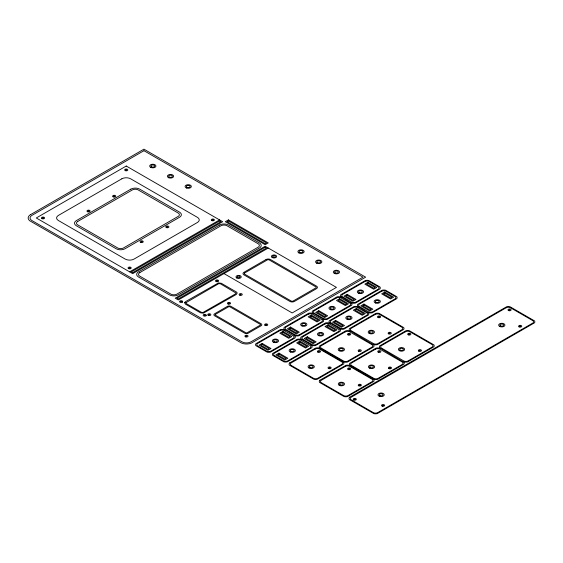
<?xml version="1.0" encoding="UTF-8"?>
<svg xmlns="http://www.w3.org/2000/svg" width="563" height="563" viewBox="0 0 563 563"><rect width="100%" height="100%" fill="white"/><g stroke="black" fill="none" stroke-linecap="round" stroke-linejoin="round"><path stroke-width="0.84" d="M129.617 271.852L219.57 219.915M268.262 248.03L178.309 299.959L175.213 298.172L265.166 246.242L336.435 287.39L292.169 312.944L223.997 273.59M341.776 297.377L340.411 296.856A4.384 2.534 0 0 0 337.054 296.856L312.549 311.008A4.384 2.534 0 0 0 312.549 312.944L323.774 319.425A4.384 2.534 0 0 0 327.131 319.425L351.636 305.273A4.384 2.534 0 0 0 351.636 303.337L340.875 296.588A4.384 2.534 0 0 1 340.875 294.646L365.387 280.501A4.384 2.534 0 0 1 368.744 280.501L379.969 286.982A4.384 2.534 0 0 1 379.969 288.918L355.464 303.07A4.384 2.534 0 0 1 352.107 303.07L350.742 302.549M358.596 307.088L357.231 306.568A4.384 2.534 0 0 0 353.874 306.568L329.369 320.72A4.384 2.534 0 0 0 329.369 322.655L340.594 329.137A4.384 2.534 0 0 0 343.951 329.137L368.455 314.984A4.384 2.534 0 0 0 368.455 313.049L357.702 306.3A4.384 2.534 0 0 1 357.702 304.358L382.207 290.212A4.384 2.534 0 0 1 385.564 290.212L396.788 296.694A4.384 2.534 0 0 1 396.788 298.629L372.284 312.782A4.384 2.534 0 0 1 368.927 312.782L367.562 312.261M313.443 313.732L312.078 313.211A4.384 2.534 0 0 0 308.721 313.211L284.216 327.363A4.384 2.534 0 0 0 284.216 329.299L295.441 335.78A4.384 2.534 0 0 0 298.798 335.78L323.303 321.635A4.384 2.534 0 0 0 323.303 319.693L322.409 318.911M350.559 331.311L349.194 330.791A4.384 2.534 0 0 0 345.837 330.791L319.559 345.964A4.384 2.534 0 0 0 319.559 347.899L344.063 362.051A4.384 2.534 0 0 0 347.42 362.051L373.698 346.878A4.384 2.534 0 0 0 373.698 344.943L349.524 330.488A4.384 2.534 0 0 1 349.524 328.553L375.803 313.38A4.384 2.534 0 0 1 379.159 313.38L403.664 327.525A4.384 2.534 0 0 1 403.664 329.468L377.386 344.633A4.384 2.534 0 0 1 374.036 344.633L372.671 344.12M330.263 323.444L328.898 322.923A4.384 2.534 0 0 0 325.548 322.923L301.036 337.075A4.384 2.534 0 0 0 301.036 339.01L312.268 345.492A4.384 2.534 0 0 0 315.618 345.492L340.129 331.347A4.384 2.534 0 0 0 340.129 329.404L339.236 328.623M380.757 348.631L379.399 348.117A4.384 2.534 0 0 0 376.042 348.117L349.764 363.283A4.384 2.534 0 0 0 349.764 365.225L374.268 379.371A4.384 2.534 0 0 0 377.625 379.371L403.903 364.198A4.384 2.534 0 0 0 403.903 362.262L379.729 347.807A4.384 2.534 0 0 1 379.729 345.872L406.007 330.699A4.384 2.534 0 0 1 409.364 330.699L433.869 344.852A4.384 2.534 0 0 1 433.869 346.787L407.591 361.96A4.384 2.534 0 0 1 404.234 361.96L402.876 361.439M285.11 330.087L283.745 329.573A4.384 2.534 0 0 0 280.395 329.573L255.883 343.719A4.384 2.534 0 0 0 255.883 345.654L267.108 352.135A4.384 2.534 0 0 0 270.465 352.135L294.977 337.99A4.384 2.534 0 0 0 294.977 336.055L294.083 335.266M301.93 339.799L300.572 339.285A4.384 2.534 0 0 0 297.215 339.285L272.71 353.43A4.384 2.534 0 0 0 272.71 355.366L283.935 361.847A4.384 2.534 0 0 0 287.292 361.847L311.796 347.702A4.384 2.534 0 0 0 311.796 345.766L310.903 344.978M42.739 217.937L43.337 218.001L42.767 217.895M318.665 351.453L319.263 351.516L318.693 351.411M348.814 334.225L349.405 334.288L348.835 334.183M348.87 368.772L349.461 368.842L348.898 368.73M378.779 316.807L379.371 316.878L378.8 316.765M379.019 351.544L379.61 351.608L379.04 351.502M408.984 334.126L409.575 334.197L409.005 334.084M509.262 309.854L509.853 309.917L509.283 309.812M209.007 314.618L209.591 314.696L209.028 314.576M129.321 267.911L129.919 267.953L129.321 267.911M184.601 302.634L185.304 304.041L200.527 312.831L203.349 313.183L236.27 294.477L237.248 293.013L236.502 292.056L221.287 283.266L218.458 282.915L185.537 301.62L184.601 302.634M185.832 302.767L186.254 303.57L201.343 312.282L202.969 312.493L235.334 293.999L236.003 293.07L220.464 283.815L218.838 283.604L185.832 302.767M329.299 367.801L329.89 367.843L329.299 367.801M359.44 350.566L360.038 350.615L359.468 350.524M359.497 385.12L360.095 385.162L359.497 385.12M389.406 333.155L390.004 333.197L389.434 333.113M389.645 367.892L390.236 367.935L389.645 367.892M419.611 350.475L420.202 350.517L419.639 350.432M519.888 326.195L520.479 326.244L519.916 326.153M113.923 196.156L114.514 196.198L113.923 196.156M125.95 169.885L126.548 169.935L125.985 169.843M228.705 303.239L229.296 303.288L228.733 303.197M240.408 294.435L241.006 294.477L240.436 294.393M265.891 324.71L266.482 324.752L265.919 324.668M204.425 315.203L205.023 315.252L204.46 315.167M382.791 405.374L383.389 405.423L382.791 405.374M180.822 301.571L181.413 301.627L180.822 301.571M88.25 210.97L88.841 211.026L88.25 210.97M167.049 226.812L167.633 226.882L167.077 226.769M354.465 399.23L355.056 399.301L354.465 399.23M216.804 280.789L217.388 280.86L216.804 280.789M212.54 219.851L213.124 219.936L212.54 219.851M141.376 241.626L141.96 241.71L141.376 241.626M246.2 336.062L246.784 336.146L246.242 336.02M244.483 273.069L244.398 273.175A1.872 1.084 0 0 0 244.398 274.005L291.451 301.17A1.872 1.084 0 0 0 292.887 301.17L316.033 287.806A1.872 1.084 0 0 0 316.033 286.975L268.98 259.81A1.872 1.084 0 0 0 267.545 259.81L244.483 273.069M215.277 314.45L215.228 314.513A1.253 0.718 0 0 0 215.228 315.062L246.003 332.832A1.253 0.718 0 0 0 246.96 332.832L260.472 325.027A1.253 0.718 0 0 0 260.472 324.478L229.697 306.708A1.253 0.718 0 0 0 228.74 306.708L215.277 314.45M289.685 362.875L289.417 363.191A4.384 2.534 0 0 0 289.417 365.134L313.922 379.279A4.384 2.534 0 0 0 317.279 379.279L343.557 364.106A4.384 2.534 0 0 0 343.557 362.171L319.045 348.025A4.384 2.534 0 0 0 315.695 348.025L289.685 362.875M319.89 380.194L319.615 380.518A4.384 2.534 0 0 0 319.615 382.453L344.127 396.598A4.384 2.534 0 0 0 347.484 396.598L373.755 381.433A4.384 2.534 0 0 0 373.755 379.49L349.25 365.345A4.384 2.534 0 0 0 345.893 365.345L319.89 380.194M349.616 397.232L349.341 397.555A4.384 2.534 0 0 0 349.341 399.491L373.853 413.636A4.384 2.534 0 0 0 377.21 413.636L534.519 322.817A4.384 2.534 0 0 0 534.519 320.882L510.008 306.729A4.384 2.534 0 0 0 506.651 306.729L349.616 397.232M206.072 315.702L205.826 315.892A1.562 0.901 0 0 1 203.25 315.561A1.562 0.901 0 0 1 204.862 314.351A1.562 0.901 0 0 1 206.072 315.702M182.433 302.099L182.18 302.282A1.562 0.901 0 0 1 179.618 301.902A1.562 0.901 0 0 1 181.3 300.719A1.562 0.901 0 0 1 182.433 302.099M30.493 214.672L29.832 215.108A8.142 4.701 0 0 0 29.832 220.83L241.527 343.05A8.142 4.701 0 0 0 251.436 343.05L365.647 277.165L143.952 149.167L30.493 214.672M77.778 221.421L77.37 221.695A4.251 2.456 0 0 0 77.37 224.686L117.998 248.135A4.251 2.456 0 0 0 123.177 248.135L178.499 216.199A4.251 2.456 0 0 0 178.499 213.208L137.872 189.752A4.251 2.456 0 0 0 132.692 189.752L77.778 221.421M139.842 272.591L139.427 272.865A4.377 2.526 0 0 0 139.427 275.947L171.215 294.301A4.377 2.526 0 0 0 176.55 294.301L258.452 247.016A4.377 2.526 0 0 0 258.452 243.934L226.657 225.58A4.377 2.526 0 0 0 221.329 225.58L139.842 272.591M143.952 150.701L31.866 215.411A6.263 3.617 0 0 0 31.866 220.527L242.055 341.875A6.263 3.617 0 0 0 250.908 341.875L362.994 277.165L143.952 150.701M126.246 166.036L36.292 217.972L132.713 273.639L222.666 221.702L126.246 166.036M121.819 178.816L58.425 215.411A6.263 3.617 0 0 0 58.425 220.527L125.19 259.071A6.263 3.617 0 0 0 134.043 259.071L197.437 222.469A6.263 3.617 0 0 0 197.437 217.36L130.672 178.816A6.263 3.617 0 0 0 121.819 178.816M130.855 189.147L76.322 220.633A6.263 3.617 0 0 0 76.322 225.742L116.161 248.747A6.263 3.617 0 0 0 125.014 248.747L179.548 217.262A6.263 3.617 0 0 0 179.548 212.145L139.708 189.147A6.263 3.617 0 0 0 130.855 189.147M219.57 220.942L131.39 271.852L132.713 272.619L220.893 221.702L219.57 220.942M219.57 225.031L138.47 271.852A6.263 3.617 0 0 0 138.47 276.961L169.456 294.85A6.263 3.617 0 0 0 178.309 294.85L259.409 248.03A6.263 3.617 0 0 0 259.409 242.92L228.423 225.031A6.263 3.617 0 0 0 219.57 225.031M228.423 219.915L225.32 221.702L265.166 244.708L268.262 242.92L228.423 219.915M228.423 220.942L227.093 221.702L265.166 243.688L266.489 242.92L228.423 220.942M265.166 247.263L176.986 298.172L178.309 298.939L266.489 248.03L265.166 247.263M266.046 259.529L243.913 272.309A3.132 1.809 0 0 0 243.913 274.864L289.952 301.444A3.132 1.809 0 0 0 294.379 301.444L316.512 288.664A3.132 1.809 0 0 0 316.512 286.11L270.472 259.529A3.132 1.809 0 0 0 266.046 259.529M227.445 306.349L214.609 313.767A2.505 1.443 0 0 0 214.609 315.808L244.715 333.19A2.505 1.443 0 0 0 248.255 333.19L261.091 325.773A2.505 1.443 0 0 0 261.091 323.732L230.992 306.349A2.505 1.443 0 0 0 227.445 306.349M279.853 330.629L257.72 343.409A3.132 1.809 0 0 0 257.72 345.964L266.573 351.08A3.132 1.809 0 0 0 271 351.08L293.14 338.3A3.132 1.809 0 0 0 293.14 335.745L284.287 330.629A3.132 1.809 0 0 0 279.853 330.629M308.186 314.274L286.053 327.054A3.132 1.809 0 0 0 286.053 329.608L294.906 334.718A3.132 1.809 0 0 0 299.333 334.718L321.466 321.945A3.132 1.809 0 0 0 321.466 319.383L312.613 314.274A3.132 1.809 0 0 0 308.186 314.274M336.519 297.918L314.386 310.699A3.132 1.809 0 0 0 314.386 313.253L323.239 318.362A3.132 1.809 0 0 0 327.666 318.362L349.799 305.582A3.132 1.809 0 0 0 349.799 303.028L340.946 297.918A3.132 1.809 0 0 0 336.519 297.918M364.852 281.563L342.719 294.336A3.132 1.809 0 0 0 342.719 296.898L351.572 302.007A3.132 1.809 0 0 0 355.999 302.007L378.132 289.227A3.132 1.809 0 0 0 378.132 286.673L369.279 281.563A3.132 1.809 0 0 0 364.852 281.563M262.147 343.409L259.05 345.196L267.904 350.313L271 348.518L262.147 343.409M282.957 331.396L279.853 333.19L288.713 338.3L291.81 336.512L282.957 331.396M290.48 327.054L287.383 328.841L296.237 333.95L299.333 332.163L290.48 327.054M311.29 315.041L308.186 316.828L317.039 321.945L320.143 320.15L311.29 315.041M318.813 310.699L315.716 312.486L324.57 317.595L327.666 315.808L318.813 310.699M339.616 298.686L336.519 300.473L345.372 305.582L348.469 303.795L339.616 298.686M347.146 294.336L344.042 296.131L352.895 301.24L355.999 299.453L347.146 294.336M367.949 282.33L364.852 284.118L373.705 289.227L376.802 287.44L367.949 282.33M262.147 344.429L260.824 345.196L267.904 349.285L269.234 348.518L262.147 344.429M282.957 332.423L281.627 333.19L288.713 337.279L290.036 336.512L282.957 332.423M290.48 328.074L289.15 328.841L296.237 332.93L297.567 332.163L290.48 328.074M311.29 316.061L309.96 316.828L317.039 320.917L318.369 320.15L311.29 316.061M318.813 311.719L317.483 312.486L324.57 316.575L325.893 315.808L318.813 311.719M339.616 299.706L338.293 300.473L345.372 304.562L346.702 303.795L339.616 299.706M347.146 295.364L345.816 296.131L352.895 300.22L354.226 299.453L347.146 295.364M367.949 283.351L366.619 284.118L373.705 288.207L375.028 287.44L367.949 283.351M296.68 340.341L274.547 353.121A3.132 1.809 0 0 0 274.547 355.675L283.4 360.792A3.132 1.809 0 0 0 287.827 360.792L309.96 348.011A3.132 1.809 0 0 0 309.96 345.457L301.106 340.341A3.132 1.809 0 0 0 296.68 340.341M325.006 323.985L302.873 336.765A3.132 1.809 0 0 0 302.873 339.32L311.726 344.429A3.132 1.809 0 0 0 316.153 344.429L338.293 331.656A3.132 1.809 0 0 0 338.293 329.095L329.439 323.985A3.132 1.809 0 0 0 325.006 323.985M353.339 307.63L331.206 320.41A3.132 1.809 0 0 0 331.206 322.965L340.059 328.074A3.132 1.809 0 0 0 344.486 328.074L366.619 315.294A3.132 1.809 0 0 0 366.619 312.739L357.765 307.63A3.132 1.809 0 0 0 353.339 307.63M381.672 291.275L359.539 304.048A3.132 1.809 0 0 0 359.539 306.61L368.392 311.719A3.132 1.809 0 0 0 372.819 311.719L394.952 298.939A3.132 1.809 0 0 0 394.952 296.384L386.098 291.275A3.132 1.809 0 0 0 381.672 291.275M278.974 353.121L275.87 354.908L284.723 360.024L287.827 358.237L278.974 353.121M299.776 341.108L296.68 342.902L305.533 348.011L308.63 346.224L299.776 341.108M307.299 336.765L304.203 338.553L313.056 343.662L316.153 341.875L307.299 336.765M328.109 324.752L325.006 326.54L333.866 331.656L336.963 329.862L328.109 324.752M335.632 320.41L332.536 322.198L341.389 327.307L344.486 325.52L335.632 320.41M356.442 308.397L353.339 310.185L362.192 315.294L365.296 313.507L356.442 308.397M363.965 304.048L360.869 305.843L369.722 310.952L372.819 309.164L363.965 304.048M384.768 292.042L381.672 293.83L390.525 298.939L393.621 297.151L384.768 292.042M278.974 354.141L277.643 354.908L284.723 358.997L286.053 358.237L278.974 354.141M299.776 342.135L298.446 342.902L305.533 346.991L306.863 346.224L299.776 342.135M307.299 337.786L305.976 338.553L313.056 342.642L314.386 341.875L307.299 337.786M328.109 325.773L326.779 326.54L333.866 330.629L335.189 329.862L328.109 325.773M335.632 321.431L334.302 322.198L341.389 326.287L342.719 325.52L335.632 321.431M356.442 309.418L355.112 310.185L362.192 314.274L363.522 313.507L356.442 309.418M363.965 305.076L362.635 305.843L369.722 309.931L371.045 309.164L363.965 305.076M384.768 293.063L383.445 293.83L390.525 297.918L391.855 297.151L384.768 293.063M315.16 349.081L291.254 362.882A3.132 1.809 0 0 0 291.254 365.443L313.387 378.216A3.132 1.809 0 0 0 317.814 378.216L341.72 364.416A3.132 1.809 0 0 0 341.72 361.861L319.587 349.081A3.132 1.809 0 0 0 315.16 349.081M375.268 314.443L351.361 328.243A3.132 1.809 0 0 0 351.361 330.798L373.494 343.578A3.132 1.809 0 0 0 377.921 343.578L401.827 329.777A3.132 1.809 0 0 0 401.827 327.216L379.694 314.443A3.132 1.809 0 0 0 375.268 314.443M345.302 331.853L321.396 345.654A3.132 1.809 0 0 0 321.396 348.208L343.529 360.989A3.132 1.809 0 0 0 347.955 360.989L371.861 347.188A3.132 1.809 0 0 0 371.861 344.633L349.729 331.853A3.132 1.809 0 0 0 345.302 331.853M345.358 366.407L321.452 380.208A3.132 1.809 0 0 0 321.452 382.763L343.592 395.543A3.132 1.809 0 0 0 348.018 395.543L371.918 381.742A3.132 1.809 0 0 0 371.918 379.18L349.785 366.407A3.132 1.809 0 0 0 345.358 366.407M405.473 331.762L381.566 345.562A3.132 1.809 0 0 0 381.566 348.117L403.699 360.897A3.132 1.809 0 0 0 408.126 360.897L432.032 347.097A3.132 1.809 0 0 0 432.032 344.542L409.899 331.762A3.132 1.809 0 0 0 405.473 331.762M375.507 349.173L351.601 362.973A3.132 1.809 0 0 0 351.601 365.535L373.733 378.308A3.132 1.809 0 0 0 378.16 378.308L402.066 364.507A3.132 1.809 0 0 0 402.066 361.953L379.934 349.173A3.132 1.809 0 0 0 375.507 349.173M506.116 307.792L351.185 397.246A3.132 1.809 0 0 0 351.185 399.8L373.318 412.58A3.132 1.809 0 0 0 377.745 412.58L532.675 323.127A3.132 1.809 0 0 0 532.675 320.572L510.542 307.792A3.132 1.809 0 0 0 506.116 307.792M330.404 309.664A3.132 1.809 0 0 0 335.217 308.221A3.132 1.809 0 0 0 330.65 306.539A3.132 1.809 0 0 0 330.404 309.664M331.086 309.052A1.865 1.077 0 0 0 333.958 308.193A1.865 1.077 0 0 0 331.234 307.187A1.865 1.077 0 0 0 331.086 309.052M302.071 326.019A3.132 1.809 0 0 0 306.891 324.584A3.132 1.809 0 0 0 302.324 322.895A3.132 1.809 0 0 0 302.071 326.019M302.753 325.407A1.865 1.077 0 0 0 305.625 324.548A1.865 1.077 0 0 0 302.901 323.542A1.865 1.077 0 0 0 302.753 325.407M317.497 262.639A1.865 1.077 0 0 0 320.558 262.041A1.865 1.077 0 0 0 318.13 260.81A1.865 1.077 0 0 0 317.497 262.639M150.715 167.38A3.132 1.809 0 0 0 155.867 166.409A3.132 1.809 0 0 0 151.834 164.319A3.132 1.809 0 0 0 150.715 167.38M151.56 166.838A1.865 1.077 0 0 0 154.628 166.261A1.865 1.077 0 0 0 152.221 165.015A1.865 1.077 0 0 0 151.56 166.838M316.659 263.188A3.132 1.809 0 0 0 321.797 262.182A3.132 1.809 0 0 0 317.722 260.12A3.132 1.809 0 0 0 316.659 263.188M186.649 188.049A3.132 1.809 0 0 0 191.35 186.487A3.132 1.809 0 0 0 186.656 184.917A3.132 1.809 0 0 0 186.649 188.049M187.282 187.416A1.865 1.077 0 0 0 190.083 186.487A1.865 1.077 0 0 0 187.289 185.551A1.865 1.077 0 0 0 187.282 187.416M168.837 177.788A3.132 1.809 0 0 0 173.636 176.332A3.132 1.809 0 0 0 169.055 174.657A3.132 1.809 0 0 0 168.837 177.788M169.512 177.169A1.865 1.077 0 0 0 172.377 176.303A1.865 1.077 0 0 0 169.639 175.304A1.865 1.077 0 0 0 169.512 177.169M299.783 252.414A1.865 1.077 0 0 0 302.852 251.823A1.865 1.077 0 0 0 300.431 250.584A1.865 1.077 0 0 0 299.783 252.414M335.252 272.886A1.865 1.077 0 0 0 338.279 272.225A1.865 1.077 0 0 0 335.773 271.042A1.865 1.077 0 0 0 335.252 272.886M298.946 252.963A3.132 1.809 0 0 0 304.083 251.971A3.132 1.809 0 0 0 300.03 249.895A3.132 1.809 0 0 0 298.946 252.963M334.45 273.456A3.132 1.809 0 0 0 339.524 272.344A3.132 1.809 0 0 0 335.323 270.367A3.132 1.809 0 0 0 334.45 273.456M291.247 351.474A1.865 1.077 0 0 0 294.118 350.615A1.865 1.077 0 0 0 291.395 349.609A1.865 1.077 0 0 0 291.247 351.474M290.564 352.086A3.132 1.809 0 0 0 295.378 350.65A3.132 1.809 0 0 0 290.811 348.961A3.132 1.809 0 0 0 290.564 352.086M319.573 335.119A1.865 1.077 0 0 0 322.451 334.26A1.865 1.077 0 0 0 319.721 333.254A1.865 1.077 0 0 0 319.573 335.119M318.897 335.731A3.132 1.809 0 0 0 323.711 334.295A3.132 1.809 0 0 0 319.144 332.606A3.132 1.809 0 0 0 318.897 335.731M347.906 318.764A1.865 1.077 0 0 0 350.777 317.905A1.865 1.077 0 0 0 348.054 316.899A1.865 1.077 0 0 0 347.906 318.764M347.223 319.376A3.132 1.809 0 0 0 352.044 317.933A3.132 1.809 0 0 0 347.477 316.251A3.132 1.809 0 0 0 347.223 319.376M358.737 293.309A3.132 1.809 0 0 0 363.55 291.866A3.132 1.809 0 0 0 358.983 290.177A3.132 1.809 0 0 0 358.737 293.309M359.419 292.69A1.865 1.077 0 0 0 362.29 291.831A1.865 1.077 0 0 0 359.567 290.825A1.865 1.077 0 0 0 359.419 292.69M358.687 385.803A1.562 0.901 0 0 0 361.305 385.395A1.562 0.901 0 0 0 359.377 384.29A1.562 0.901 0 0 0 358.687 385.803M348.138 369.49A1.562 0.901 0 0 0 350.7 368.976A1.562 0.901 0 0 0 348.659 367.956A1.562 0.901 0 0 0 348.138 369.49M340.115 384.803A1.865 1.077 0 0 0 343.219 384.276A1.865 1.077 0 0 0 340.875 382.988A1.865 1.077 0 0 0 340.115 384.803M339.243 385.331A3.132 1.809 0 0 0 344.443 384.452A3.132 1.809 0 0 0 340.516 382.291A3.132 1.809 0 0 0 339.243 385.331M388.597 333.838A1.562 0.901 0 0 0 391.215 333.43A1.562 0.901 0 0 0 389.286 332.325A1.562 0.901 0 0 0 388.597 333.838M378.047 317.525A1.562 0.901 0 0 0 380.609 317.018A1.562 0.901 0 0 0 378.568 315.991A1.562 0.901 0 0 0 378.047 317.525M369.152 333.366A3.132 1.809 0 0 0 374.353 332.487A3.132 1.809 0 0 0 370.426 330.326A3.132 1.809 0 0 0 369.152 333.366M370.018 332.839A1.865 1.077 0 0 0 373.121 332.311A1.865 1.077 0 0 0 370.785 331.023A1.865 1.077 0 0 0 370.018 332.839M358.631 351.256A1.562 0.901 0 0 0 361.249 350.84A1.562 0.901 0 0 0 359.321 349.743A1.562 0.901 0 0 0 358.631 351.256M348.082 334.936A1.562 0.901 0 0 0 350.643 334.429A1.562 0.901 0 0 0 348.603 333.402A1.562 0.901 0 0 0 348.082 334.936M339.186 350.784A3.132 1.809 0 0 0 344.387 349.897A3.132 1.809 0 0 0 340.46 347.737A3.132 1.809 0 0 0 339.186 350.784M340.052 350.256A1.865 1.077 0 0 0 343.156 349.729A1.865 1.077 0 0 0 340.819 348.441A1.865 1.077 0 0 0 340.052 350.256M328.489 368.483A1.562 0.901 0 0 0 331.1 368.075A1.562 0.901 0 0 0 329.179 366.97A1.562 0.901 0 0 0 328.489 368.483M317.94 352.171A1.562 0.901 0 0 0 320.502 351.657A1.562 0.901 0 0 0 318.454 350.629A1.562 0.901 0 0 0 317.94 352.171M309.038 368.012A3.132 1.809 0 0 0 314.238 367.132A3.132 1.809 0 0 0 310.319 364.972A3.132 1.809 0 0 0 309.038 368.012M309.91 367.484A1.865 1.077 0 0 0 313.014 366.956A1.865 1.077 0 0 0 310.67 365.668A1.865 1.077 0 0 0 309.91 367.484M418.802 351.164A1.562 0.901 0 0 0 421.413 350.749A1.562 0.901 0 0 0 419.491 349.651A1.562 0.901 0 0 0 418.802 351.164M408.252 334.844A1.562 0.901 0 0 0 410.814 334.338A1.562 0.901 0 0 0 408.766 333.31A1.562 0.901 0 0 0 408.252 334.844M399.35 350.686A3.132 1.809 0 0 0 404.558 349.806A3.132 1.809 0 0 0 400.631 347.645A3.132 1.809 0 0 0 399.35 350.686M400.223 350.158A1.865 1.077 0 0 0 403.326 349.637A1.865 1.077 0 0 0 400.99 348.349A1.865 1.077 0 0 0 400.223 350.158M388.836 368.575A1.562 0.901 0 0 0 391.447 368.167A1.562 0.901 0 0 0 389.526 367.062A1.562 0.901 0 0 0 388.836 368.575M378.287 352.262A1.562 0.901 0 0 0 380.848 351.748A1.562 0.901 0 0 0 378.8 350.721A1.562 0.901 0 0 0 378.287 352.262M369.384 368.103A3.132 1.809 0 0 0 374.585 367.224A3.132 1.809 0 0 0 370.665 365.063A3.132 1.809 0 0 0 369.384 368.103M370.257 367.576A1.865 1.077 0 0 0 373.36 367.048A1.865 1.077 0 0 0 371.024 365.76A1.865 1.077 0 0 0 370.257 367.576M273.745 342.374A3.132 1.809 0 0 0 278.558 340.939A3.132 1.809 0 0 0 273.991 339.25A3.132 1.809 0 0 0 273.745 342.374M274.42 341.762A1.865 1.077 0 0 0 277.299 340.904A1.865 1.077 0 0 0 274.568 339.897A1.865 1.077 0 0 0 274.42 341.762M375.556 303.021A3.132 1.809 0 0 0 380.37 301.578A3.132 1.809 0 0 0 375.803 299.889A3.132 1.809 0 0 0 375.556 303.021M376.239 302.401A1.865 1.077 0 0 0 379.11 301.543A1.865 1.077 0 0 0 376.387 300.536A1.865 1.077 0 0 0 376.239 302.401M272.218 257.572A2.632 1.52 0 0 0 276.574 256.812A2.632 1.52 0 0 0 273.259 255.011A2.632 1.52 0 0 0 272.218 257.572M273.083 257.038A1.365 0.788 0 0 0 275.349 256.644A1.365 0.788 0 0 0 273.625 255.708A1.365 0.788 0 0 0 273.083 257.038M236.777 278.002A2.632 1.52 0 0 0 241.154 277.277A2.632 1.52 0 0 0 237.875 275.455A2.632 1.52 0 0 0 236.777 278.002M237.656 277.482A1.365 0.788 0 0 0 239.929 277.102A1.365 0.788 0 0 0 238.226 276.151A1.365 0.788 0 0 0 237.656 277.482M125.465 170.716A1.562 0.901 0 0 0 127.808 169.935A1.562 0.901 0 0 0 125.465 169.146A1.562 0.901 0 0 0 125.465 170.716M211.906 220.647A1.562 0.901 0 0 0 214.376 220.006A1.562 0.901 0 0 0 212.181 219.091A1.562 0.901 0 0 0 211.906 220.647M128.533 268.607A1.562 0.901 0 0 0 131.137 268.171A1.562 0.901 0 0 0 129.18 267.087A1.562 0.901 0 0 0 128.533 268.607M42.014 218.655A1.562 0.901 0 0 0 44.576 218.141A1.562 0.901 0 0 0 42.528 217.114A1.562 0.901 0 0 0 42.014 218.655M113.107 196.839A1.562 0.901 0 0 0 115.725 196.431A1.562 0.901 0 0 0 113.803 195.326A1.562 0.901 0 0 0 113.107 196.839M166.472 227.621A1.562 0.901 0 0 0 168.893 226.924A1.562 0.901 0 0 0 166.627 226.059A1.562 0.901 0 0 0 166.472 227.621M140.736 242.421A1.562 0.901 0 0 0 143.213 241.787A1.562 0.901 0 0 0 141.024 240.865A1.562 0.901 0 0 0 140.736 242.421M87.701 211.787A1.562 0.901 0 0 0 90.101 211.062A1.562 0.901 0 0 0 87.814 210.224A1.562 0.901 0 0 0 87.701 211.787M239.915 295.258A1.562 0.901 0 0 0 242.266 294.477A1.562 0.901 0 0 0 239.915 293.696A1.562 0.901 0 0 0 239.915 295.258M265.074 325.393A1.562 0.901 0 0 0 267.692 324.985A1.562 0.901 0 0 0 265.778 323.88A1.562 0.901 0 0 0 265.074 325.393M245.545 336.85A1.562 0.901 0 0 0 248.037 336.238A1.562 0.901 0 0 0 245.869 335.295A1.562 0.901 0 0 0 245.545 336.85M228.212 304.069A1.562 0.901 0 0 0 230.563 303.288A1.562 0.901 0 0 0 228.212 302.5A1.562 0.901 0 0 0 228.212 304.069M208.233 315.315A1.562 0.901 0 0 0 210.822 314.865A1.562 0.901 0 0 0 208.845 313.795A1.562 0.901 0 0 0 208.233 315.315M216.185 281.584A1.562 0.901 0 0 0 218.648 280.93A1.562 0.901 0 0 0 216.431 280.029A1.562 0.901 0 0 0 216.185 281.584M500.5 325.886A1.865 1.077 0 0 0 503.603 325.358A1.865 1.077 0 0 0 501.267 324.07A1.865 1.077 0 0 0 500.5 325.886M508.53 310.565A1.562 0.901 0 0 0 511.091 310.058A1.562 0.901 0 0 0 509.043 309.031A1.562 0.901 0 0 0 508.53 310.565M519.079 326.885A1.562 0.901 0 0 0 521.69 326.47A1.562 0.901 0 0 0 519.769 325.372A1.562 0.901 0 0 0 519.079 326.885M499.627 326.413A3.132 1.809 0 0 0 504.835 325.527A3.132 1.809 0 0 0 500.908 323.366A3.132 1.809 0 0 0 499.627 326.413M382.291 406.197A1.562 0.901 0 0 0 384.649 405.423A1.562 0.901 0 0 0 382.305 404.635A1.562 0.901 0 0 0 382.291 406.197M353.881 400.033A1.562 0.901 0 0 0 356.316 399.35A1.562 0.901 0 0 0 354.064 398.47A1.562 0.901 0 0 0 353.881 400.033M380.138 395.726A1.865 1.077 0 0 0 382.974 394.825A1.865 1.077 0 0 0 380.215 393.854A1.865 1.077 0 0 0 380.138 395.726M379.483 396.345A3.132 1.809 0 0 0 384.24 394.846A3.132 1.809 0 0 0 379.61 393.213A3.132 1.809 0 0 0 379.483 396.345"/></g></svg>
